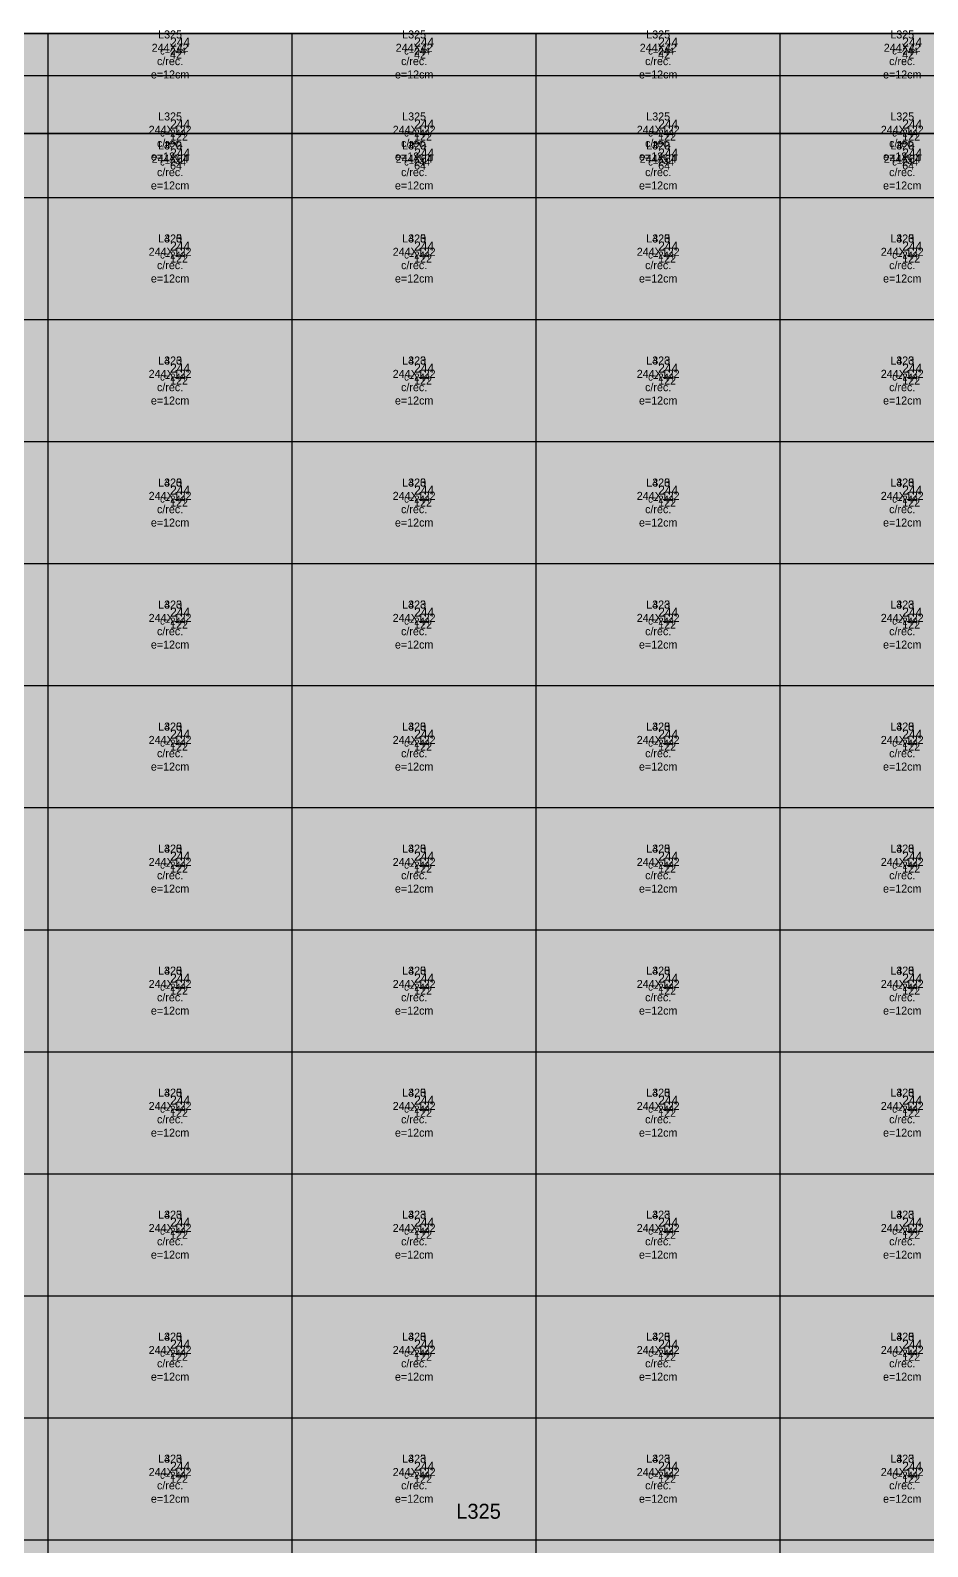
# Model space of a CAD drawing. Extents: x -13000 to 6245, y -61 to 2973.
# Drawn here: x 2666 to 3563, y 1457 to 2973 of the extents above; entities that cross this region are included whole.
import ezdxf

# ---------------------------------------------------------------- set-up
doc = ezdxf.new("R2010")
doc.units = 0
for name, color, linetype in [('3', 3, 'Continuous'), ('4', 4, 'Continuous'), ('AUX00', 7, 'Continuous'), ('Hachura', 251, 'Continuous'), ('Painéis', 200, 'Continuous')]:
    doc.layers.add(name, color=color, linetype=linetype)

msp = doc.modelspace()

# ---------------------------------------------------------------- hatches: boundary and pattern name
at = {"layer": 'Hachura'}
h = msp.add_hatch(color=7, dxfattribs=at)
h.dxf.hatch_style = 1
h.paths.add_polyline_path([(0, 0), (6184.2, 0), (6184.2, 2970), (0, 2970)])
h = msp.add_hatch(color=7, dxfattribs=at)
h.dxf.hatch_style = 1
h.paths.add_polyline_path([(0, 0), (5984.2, 0), (5984.2, 2870), (0, 2870)])
h = msp.add_hatch(color=7, dxfattribs=at)
h.dxf.hatch_style = 1
h.paths.add_polyline_path([(0, 0), (5984.2, 0), (5984.2, 2870), (0, 2870)])

# ---------------------------------------------------------------- linework, layer by layer
at = {"layer": '3'}
for p, q in [((6184.2, 2970), (0, 2970)), ((5984.2, 2870), (0, 2870)), ((5984.2, 2870), (0, 2870))]:
    msp.add_line(p, q, dxfattribs=at)
at = {"layer": '3', "lineweight": 25}
for points in [[(0, 0), (6184.2, 0), (6184.2, 2970), (0, 2970)], [(0, 0), (5984.2, 0), (5984.2, 2870), (0, 2870)], [(0, 0), (5984.2, 0), (5984.2, 2870), (0, 2870)]]:
    msp.add_lwpolyline(points, close=True, dxfattribs=at)
at = {"layer": '3'}
for points in [[(0, 2970), (6184.2, 2970)], [(2684, 0), (2684, 2970)], [(2928, 0), (2928, 2970)], [(3172, 0), (3172, 2970)], [(3416, 0), (3416, 2970)], [(0, 2928), (6184.2, 2928)], [(0, 2870), (5984.2, 2870)], [(0, 2870), (5984.2, 2870)], [(2684, 0), (2684, 2870)], [(2684, 0), (2684, 2870)], [(2928, 0), (2928, 2870)], [(2928, 0), (2928, 2870)], [(3172, 0), (3172, 2870)], [(3172, 0), (3172, 2870)], [(3416, 0), (3416, 2870)], [(3416, 0), (3416, 2870)], [(0, 2806), (5984.2, 2806)], [(0, 2806), (6184.2, 2806)], [(0, 2806), (5984.2, 2806)], [(0, 2684), (5984.2, 2684)], [(0, 2684), (6184.2, 2684)], [(0, 2684), (5984.2, 2684)], [(0, 2562), (5984.2, 2562)], [(0, 2562), (6184.2, 2562)], [(0, 2562), (5984.2, 2562)], [(0, 2440), (5984.2, 2440)], [(0, 2440), (6184.2, 2440)], [(0, 2440), (5984.2, 2440)], [(0, 2318), (5984.2, 2318)], [(0, 2318), (6184.2, 2318)], [(0, 2318), (5984.2, 2318)], [(0, 2196), (5984.2, 2196)], [(0, 2196), (6184.2, 2196)], [(0, 2196), (5984.2, 2196)], [(0, 2074), (5984.2, 2074)], [(0, 2074), (6184.2, 2074)], [(0, 2074), (5984.2, 2074)], [(0, 1952), (5984.2, 1952)], [(0, 1952), (6184.2, 1952)], [(0, 1952), (5984.2, 1952)], [(0, 1830), (5984.2, 1830)], [(0, 1830), (6184.2, 1830)], [(0, 1830), (5984.2, 1830)], [(0, 1708), (5984.2, 1708)], [(0, 1708), (6184.2, 1708)], [(0, 1708), (5984.2, 1708)], [(0, 1586), (5984.2, 1586)], [(0, 1586), (6184.2, 1586)], [(0, 1586), (5984.2, 1586)], [(0, 1464), (5984.2, 1464)], [(0, 1464), (6184.2, 1464)], [(0, 1464), (5984.2, 1464)]]:
    msp.add_lwpolyline(points, dxfattribs=at)
at = {"layer": 'Painéis', "lineweight": 18}
for p, q in [((0, 2970), (6184.2, 2970)), ((2684, 0), (2684, 2970)), ((2928, 0), (2928, 2970)), ((3172, 0), (3172, 2970)), ((3416, 0), (3416, 2970)), ((0, 2928), (6184.2, 2928)), ((0, 2870), (5984.2, 2870)), ((0, 2870), (5984.2, 2870)), ((2684, 0), (2684, 2870)), ((2684, 0), (2684, 2870)), ((2928, 0), (2928, 2870)), ((2928, 0), (2928, 2870)), ((3172, 0), (3172, 2870)), ((3172, 0), (3172, 2870)), ((3416, 0), (3416, 2870)), ((3416, 0), (3416, 2870)), ((0, 2806), (5984.2, 2806)), ((0, 2806), (6184.2, 2806)), ((0, 2806), (5984.2, 2806)), ((0, 2684), (5984.2, 2684)), ((0, 2684), (6184.2, 2684)), ((0, 2684), (5984.2, 2684)), ((0, 2562), (5984.2, 2562)), ((0, 2562), (6184.2, 2562)), ((0, 2562), (5984.2, 2562)), ((0, 2440), (5984.2, 2440)), ((0, 2440), (6184.2, 2440)), ((0, 2440), (5984.2, 2440)), ((0, 2318), (5984.2, 2318)), ((0, 2318), (6184.2, 2318)), ((0, 2318), (5984.2, 2318)), ((0, 2196), (5984.2, 2196)), ((0, 2196), (6184.2, 2196)), ((0, 2196), (5984.2, 2196)), ((0, 2074), (5984.2, 2074)), ((0, 2074), (6184.2, 2074)), ((0, 2074), (5984.2, 2074)), ((0, 1952), (5984.2, 1952)), ((0, 1952), (6184.2, 1952)), ((0, 1952), (5984.2, 1952)), ((0, 1830), (5984.2, 1830)), ((0, 1830), (6184.2, 1830)), ((0, 1830), (5984.2, 1830)), ((0, 1708), (5984.2, 1708)), ((0, 1708), (6184.2, 1708)), ((0, 1708), (5984.2, 1708)), ((0, 1586), (5984.2, 1586)), ((0, 1586), (6184.2, 1586)), ((0, 1586), (5984.2, 1586)), ((0, 1464), (5984.2, 1464)), ((0, 1464), (6184.2, 1464)), ((0, 1464), (5984.2, 1464))]:
    msp.add_line(p, q, dxfattribs=at)

# ---------------------------------------------------------------- texts
at = {"layer": '3'}
for p in [(2796, 2949), (3040, 2949), (3284, 2949), (3528, 2949), (2796, 2867), (3040, 2867), (3284, 2867), (3528, 2867), (2796, 2838), (2796, 2838), (3040, 2838), (3040, 2838), (3284, 2838), (3284, 2838), (3528, 2838), (3528, 2838), (2796, 2745), (2796, 2745), (2796, 2745), (3040, 2745), (3040, 2745), (3040, 2745), (3284, 2745), (3284, 2745), (3284, 2745), (3528, 2745), (3528, 2745), (3528, 2745), (2796, 2623), (2796, 2623), (2796, 2623), (3040, 2623), (3040, 2623), (3040, 2623), (3284, 2623), (3284, 2623), (3284, 2623), (3528, 2623), (3528, 2623), (3528, 2623), (2796, 2501), (2796, 2501), (2796, 2501), (3040, 2501), (3040, 2501), (3040, 2501), (3284, 2501), (3284, 2501), (3284, 2501), (3528, 2501), (3528, 2501), (3528, 2501), (2796, 2379), (2796, 2379), (2796, 2379), (3040, 2379), (3040, 2379), (3040, 2379), (3284, 2379), (3284, 2379), (3284, 2379), (3528, 2379), (3528, 2379), (3528, 2379), (2796, 2257), (2796, 2257), (2796, 2257), (3040, 2257), (3040, 2257), (3040, 2257), (3284, 2257), (3284, 2257), (3284, 2257), (3528, 2257), (3528, 2257), (3528, 2257), (2796, 2135), (2796, 2135), (2796, 2135), (3040, 2135), (3040, 2135), (3040, 2135), (3284, 2135), (3284, 2135), (3284, 2135), (3528, 2135), (3528, 2135), (3528, 2135), (2796, 2013), (2796, 2013), (2796, 2013), (3040, 2013), (3040, 2013), (3040, 2013), (3284, 2013), (3284, 2013), (3284, 2013), (3528, 2013), (3528, 2013), (3528, 2013), (2796, 1891), (2796, 1891), (2796, 1891), (3040, 1891), (3040, 1891), (3040, 1891), (3284, 1891), (3284, 1891), (3284, 1891), (3528, 1891), (3528, 1891), (3528, 1891), (2796, 1769), (2796, 1769), (2796, 1769), (3040, 1769), (3040, 1769), (3040, 1769), (3284, 1769), (3284, 1769), (3284, 1769), (3528, 1769), (3528, 1769), (3528, 1769), (2796, 1647), (2796, 1647), (2796, 1647), (3040, 1647), (3040, 1647), (3040, 1647), (3284, 1647), (3284, 1647), (3284, 1647), (3528, 1647), (3528, 1647), (3528, 1647), (2796, 1525), (2796, 1525), (2796, 1525), (3040, 1525), (3040, 1525), (3040, 1525), (3284, 1525), (3284, 1525), (3284, 1525), (3528, 1525), (3528, 1525), (3528, 1525)]:
    msp.add_text('c=244', height=7, dxfattribs=at).set_placement(p)
at = {"layer": '4'}
for s, height, p in [('244', 9, (2806, 2957)), ('244', 9, (3050, 2957)), ('244', 9, (3294, 2957)), ('244', 9, (3538, 2957)), ('42', 8, (2806, 2945)), ('42', 8, (3050, 2945)), ('42', 8, (3294, 2945)), ('42', 8, (3538, 2945)), ('244', 9, (2806, 2875)), ('244', 9, (3050, 2875)), ('244', 9, (3294, 2875)), ('244', 9, (3538, 2875)), ('122', 8, (2806, 2863)), ('122', 8, (3050, 2863)), ('122', 8, (3294, 2863)), ('122', 8, (3538, 2863)), ('244', 9, (2806, 2846)), ('244', 9, (2806, 2846)), ('244', 9, (3050, 2846)), ('244', 9, (3050, 2846)), ('244', 9, (3294, 2846)), ('244', 9, (3294, 2846)), ('244', 9, (3538, 2846)), ('244', 9, (3538, 2846)), ('64', 8, (2806, 2834)), ('64', 8, (2806, 2834)), ('64', 8, (3050, 2834)), ('64', 8, (3050, 2834)), ('64', 8, (3294, 2834)), ('64', 8, (3294, 2834)), ('64', 8, (3538, 2834)), ('64', 8, (3538, 2834)), ('244', 9, (2806, 2753)), ('244', 9, (2806, 2753)), ('244', 9, (2806, 2753)), ('244', 9, (3050, 2753)), ('244', 9, (3050, 2753)), ('244', 9, (3050, 2753)), ('244', 9, (3294, 2753)), ('244', 9, (3294, 2753)), ('244', 9, (3294, 2753)), ('244', 9, (3538, 2753)), ('244', 9, (3538, 2753)), ('244', 9, (3538, 2753)), ('122', 8, (2806, 2741)), ('122', 8, (2806, 2741)), ('122', 8, (2806, 2741)), ('122', 8, (3050, 2741)), ('122', 8, (3050, 2741)), ('122', 8, (3050, 2741)), ('122', 8, (3294, 2741)), ('122', 8, (3294, 2741)), ('122', 8, (3294, 2741)), ('122', 8, (3538, 2741)), ('122', 8, (3538, 2741)), ('122', 8, (3538, 2741)), ('244', 9, (2806, 2631)), ('244', 9, (2806, 2631)), ('244', 9, (2806, 2631)), ('244', 9, (3050, 2631)), ('244', 9, (3050, 2631)), ('244', 9, (3050, 2631)), ('244', 9, (3294, 2631)), ('244', 9, (3294, 2631)), ('244', 9, (3294, 2631)), ('244', 9, (3538, 2631)), ('244', 9, (3538, 2631)), ('244', 9, (3538, 2631)), ('122', 8, (2806, 2619)), ('122', 8, (2806, 2619)), ('122', 8, (2806, 2619)), ('122', 8, (3050, 2619)), ('122', 8, (3050, 2619)), ('122', 8, (3050, 2619)), ('122', 8, (3294, 2619)), ('122', 8, (3294, 2619)), ('122', 8, (3294, 2619)), ('122', 8, (3538, 2619)), ('122', 8, (3538, 2619)), ('122', 8, (3538, 2619)), ('244', 9, (2806, 2509)), ('244', 9, (2806, 2509)), ('244', 9, (2806, 2509)), ('244', 9, (3050, 2509)), ('244', 9, (3050, 2509)), ('244', 9, (3050, 2509)), ('244', 9, (3294, 2509)), ('244', 9, (3294, 2509)), ('244', 9, (3294, 2509)), ('244', 9, (3538, 2509)), ('244', 9, (3538, 2509)), ('244', 9, (3538, 2509)), ('122', 8, (2806, 2497)), ('122', 8, (2806, 2497)), ('122', 8, (2806, 2497)), ('122', 8, (3050, 2497)), ('122', 8, (3050, 2497)), ('122', 8, (3050, 2497)), ('122', 8, (3294, 2497)), ('122', 8, (3294, 2497)), ('122', 8, (3294, 2497)), ('122', 8, (3538, 2497)), ('122', 8, (3538, 2497)), ('122', 8, (3538, 2497)), ('244', 9, (2806, 2387)), ('244', 9, (2806, 2387)), ('244', 9, (2806, 2387)), ('244', 9, (3050, 2387)), ('244', 9, (3050, 2387)), ('244', 9, (3050, 2387)), ('244', 9, (3294, 2387)), ('244', 9, (3294, 2387)), ('244', 9, (3294, 2387)), ('244', 9, (3538, 2387)), ('244', 9, (3538, 2387)), ('244', 9, (3538, 2387)), ('122', 8, (2806, 2375)), ('122', 8, (2806, 2375)), ('122', 8, (2806, 2375)), ('122', 8, (3050, 2375)), ('122', 8, (3050, 2375)), ('122', 8, (3050, 2375)), ('122', 8, (3294, 2375)), ('122', 8, (3294, 2375)), ('122', 8, (3294, 2375)), ('122', 8, (3538, 2375)), ('122', 8, (3538, 2375)), ('122', 8, (3538, 2375)), ('244', 9, (2806, 2265)), ('244', 9, (2806, 2265)), ('244', 9, (2806, 2265)), ('244', 9, (3050, 2265)), ('244', 9, (3050, 2265)), ('244', 9, (3050, 2265)), ('244', 9, (3294, 2265)), ('244', 9, (3294, 2265)), ('244', 9, (3294, 2265)), ('244', 9, (3538, 2265)), ('244', 9, (3538, 2265)), ('244', 9, (3538, 2265)), ('122', 8, (2806, 2253)), ('122', 8, (2806, 2253)), ('122', 8, (2806, 2253)), ('122', 8, (3050, 2253)), ('122', 8, (3050, 2253)), ('122', 8, (3050, 2253)), ('122', 8, (3294, 2253)), ('122', 8, (3294, 2253)), ('122', 8, (3294, 2253)), ('122', 8, (3538, 2253)), ('122', 8, (3538, 2253)), ('122', 8, (3538, 2253)), ('244', 9, (2806, 2143)), ('244', 9, (2806, 2143)), ('244', 9, (2806, 2143)), ('122', 8, (2806, 2131)), ('122', 8, (2806, 2131)), ('122', 8, (2806, 2131)), ('244', 9, (3050, 2143)), ('244', 9, (3050, 2143)), ('244', 9, (3050, 2143)), ('122', 8, (3050, 2131)), ('122', 8, (3050, 2131)), ('122', 8, (3050, 2131)), ('244', 9, (3294, 2143)), ('244', 9, (3294, 2143)), ('244', 9, (3294, 2143)), ('122', 8, (3294, 2131)), ('122', 8, (3294, 2131)), ('122', 8, (3294, 2131)), ('244', 9, (3538, 2143)), ('244', 9, (3538, 2143)), ('244', 9, (3538, 2143)), ('122', 8, (3538, 2131)), ('122', 8, (3538, 2131)), ('122', 8, (3538, 2131)), ('244', 9, (2806, 2021)), ('244', 9, (2806, 2021)), ('244', 9, (2806, 2021)), ('122', 8, (2806, 2009)), ('122', 8, (2806, 2009)), ('122', 8, (2806, 2009)), ('244', 9, (3050, 2021)), ('244', 9, (3050, 2021)), ('244', 9, (3050, 2021)), ('122', 8, (3050, 2009)), ('122', 8, (3050, 2009)), ('122', 8, (3050, 2009)), ('244', 9, (3294, 2021)), ('244', 9, (3294, 2021)), ('244', 9, (3294, 2021)), ('122', 8, (3294, 2009)), ('122', 8, (3294, 2009)), ('122', 8, (3294, 2009)), ('244', 9, (3538, 2021)), ('244', 9, (3538, 2021)), ('244', 9, (3538, 2021)), ('122', 8, (3538, 2009)), ('122', 8, (3538, 2009)), ('122', 8, (3538, 2009)), ('244', 9, (2806, 1899)), ('244', 9, (2806, 1899)), ('244', 9, (2806, 1899)), ('122', 8, (2806, 1887)), ('122', 8, (2806, 1887)), ('122', 8, (2806, 1887)), ('244', 9, (3050, 1899)), ('244', 9, (3050, 1899)), ('244', 9, (3050, 1899)), ('122', 8, (3050, 1887)), ('122', 8, (3050, 1887)), ('122', 8, (3050, 1887)), ('244', 9, (3294, 1899)), ('244', 9, (3294, 1899)), ('244', 9, (3294, 1899)), ('122', 8, (3294, 1887)), ('122', 8, (3294, 1887)), ('122', 8, (3294, 1887)), ('244', 9, (3538, 1899)), ('244', 9, (3538, 1899)), ('244', 9, (3538, 1899)), ('122', 8, (3538, 1887)), ('122', 8, (3538, 1887)), ('122', 8, (3538, 1887)), ('244', 9, (2806, 1777)), ('244', 9, (2806, 1777)), ('244', 9, (2806, 1777)), ('244', 9, (3050, 1777)), ('244', 9, (3050, 1777)), ('244', 9, (3050, 1777)), ('244', 9, (3294, 1777)), ('244', 9, (3294, 1777)), ('244', 9, (3294, 1777)), ('244', 9, (3538, 1777)), ('244', 9, (3538, 1777)), ('244', 9, (3538, 1777)), ('122', 8, (2806, 1765)), ('122', 8, (2806, 1765)), ('122', 8, (2806, 1765)), ('122', 8, (3050, 1765)), ('122', 8, (3050, 1765)), ('122', 8, (3050, 1765)), ('122', 8, (3294, 1765)), ('122', 8, (3294, 1765)), ('122', 8, (3294, 1765)), ('122', 8, (3538, 1765)), ('122', 8, (3538, 1765)), ('122', 8, (3538, 1765)), ('244', 9, (2806, 1655)), ('244', 9, (2806, 1655)), ('244', 9, (2806, 1655)), ('244', 9, (3050, 1655)), ('244', 9, (3050, 1655)), ('244', 9, (3050, 1655)), ('244', 9, (3294, 1655)), ('244', 9, (3294, 1655)), ('244', 9, (3294, 1655)), ('244', 9, (3538, 1655)), ('244', 9, (3538, 1655)), ('244', 9, (3538, 1655)), ('122', 8, (2806, 1643)), ('122', 8, (2806, 1643)), ('122', 8, (2806, 1643)), ('122', 8, (3050, 1643)), ('122', 8, (3050, 1643)), ('122', 8, (3050, 1643)), ('122', 8, (3294, 1643)), ('122', 8, (3294, 1643)), ('122', 8, (3294, 1643)), ('122', 8, (3538, 1643)), ('122', 8, (3538, 1643)), ('122', 8, (3538, 1643)), ('244', 9, (2806, 1533)), ('244', 9, (2806, 1533)), ('244', 9, (2806, 1533)), ('244', 9, (3050, 1533)), ('244', 9, (3050, 1533)), ('244', 9, (3050, 1533)), ('244', 9, (3294, 1533)), ('244', 9, (3294, 1533)), ('244', 9, (3294, 1533)), ('244', 9, (3538, 1533)), ('244', 9, (3538, 1533)), ('244', 9, (3538, 1533)), ('122', 8, (2806, 1521)), ('122', 8, (2806, 1521)), ('122', 8, (2806, 1521)), ('122', 8, (3050, 1521)), ('122', 8, (3050, 1521)), ('122', 8, (3050, 1521)), ('122', 8, (3294, 1521)), ('122', 8, (3294, 1521)), ('122', 8, (3294, 1521)), ('122', 8, (3538, 1521)), ('122', 8, (3538, 1521)), ('122', 8, (3538, 1521)), ('L325', 15, (3092.1, 1485))]:
    msp.add_text(s, height=height, dxfattribs=at).set_placement(p)
at = {"layer": 'AUX00', "char_height": 8, "attachment_point": 5}
for s, insert in [('\\pxqc;L325^J244X42^Jc/rec.^Je=12cm', (2806, 2949)), ('\\pxqc;L325^J244X42^Jc/rec.^Je=12cm', (3050, 2949)), ('\\pxqc;L325^J244X42^Jc/rec.^Je=12cm', (3294, 2949)), ('\\pxqc;L325^J244X42^Jc/rec.^Je=12cm', (3538, 2949)), ('\\pxqc;L325^J244X122^Jc/rec.^Je=12cm', (2806, 2867)), ('\\pxqc;L325^J244X122^Jc/rec.^Je=12cm', (3050, 2867)), ('\\pxqc;L325^J244X122^Jc/rec.^Je=12cm', (3294, 2867)), ('\\pxqc;L325^J244X122^Jc/rec.^Je=12cm', (3538, 2867)), ('\\pxqc;L323^J244X64^Jc/rec.^Je=12cm', (2806, 2838)), ('\\pxqc;L420^J244X64^Jc/rec.^Je=12cm', (2806, 2838)), ('\\pxqc;L323^J244X64^Jc/rec.^Je=12cm', (3050, 2838)), ('\\pxqc;L420^J244X64^Jc/rec.^Je=12cm', (3050, 2838)), ('\\pxqc;L323^J244X64^Jc/rec.^Je=12cm', (3294, 2838)), ('\\pxqc;L420^J244X64^Jc/rec.^Je=12cm', (3294, 2838)), ('\\pxqc;L323^J244X64^Jc/rec.^Je=12cm', (3538, 2838)), ('\\pxqc;L420^J244X64^Jc/rec.^Je=12cm', (3538, 2838)), ('\\pxqc;L323^J244X122^Jc/rec.^Je=12cm', (2806, 2745)), ('\\pxqc;L325^J244X122^Jc/rec.^Je=12cm', (2806, 2745)), ('\\pxqc;L420^J244X122^Jc/rec.^Je=12cm', (2806, 2745)), ('\\pxqc;L323^J244X122^Jc/rec.^Je=12cm', (3050, 2745)), ('\\pxqc;L325^J244X122^Jc/rec.^Je=12cm', (3050, 2745)), ('\\pxqc;L420^J244X122^Jc/rec.^Je=12cm', (3050, 2745)), ('\\pxqc;L323^J244X122^Jc/rec.^Je=12cm', (3294, 2745)), ('\\pxqc;L325^J244X122^Jc/rec.^Je=12cm', (3294, 2745)), ('\\pxqc;L420^J244X122^Jc/rec.^Je=12cm', (3294, 2745)), ('\\pxqc;L323^J244X122^Jc/rec.^Je=12cm', (3538, 2745)), ('\\pxqc;L325^J244X122^Jc/rec.^Je=12cm', (3538, 2745)), ('\\pxqc;L420^J244X122^Jc/rec.^Je=12cm', (3538, 2745)), ('\\pxqc;L323^J244X122^Jc/rec.^Je=12cm', (2806, 2623)), ('\\pxqc;L325^J244X122^Jc/rec.^Je=12cm', (2806, 2623)), ('\\pxqc;L420^J244X122^Jc/rec.^Je=12cm', (2806, 2623)), ('\\pxqc;L323^J244X122^Jc/rec.^Je=12cm', (3050, 2623)), ('\\pxqc;L325^J244X122^Jc/rec.^Je=12cm', (3050, 2623)), ('\\pxqc;L420^J244X122^Jc/rec.^Je=12cm', (3050, 2623)), ('\\pxqc;L323^J244X122^Jc/rec.^Je=12cm', (3294, 2623)), ('\\pxqc;L325^J244X122^Jc/rec.^Je=12cm', (3294, 2623)), ('\\pxqc;L420^J244X122^Jc/rec.^Je=12cm', (3294, 2623)), ('\\pxqc;L323^J244X122^Jc/rec.^Je=12cm', (3538, 2623)), ('\\pxqc;L325^J244X122^Jc/rec.^Je=12cm', (3538, 2623)), ('\\pxqc;L420^J244X122^Jc/rec.^Je=12cm', (3538, 2623)), ('\\pxqc;L323^J244X122^Jc/rec.^Je=12cm', (2806, 2501)), ('\\pxqc;L325^J244X122^Jc/rec.^Je=12cm', (2806, 2501)), ('\\pxqc;L420^J244X122^Jc/rec.^Je=12cm', (2806, 2501)), ('\\pxqc;L323^J244X122^Jc/rec.^Je=12cm', (3050, 2501)), ('\\pxqc;L325^J244X122^Jc/rec.^Je=12cm', (3050, 2501)), ('\\pxqc;L420^J244X122^Jc/rec.^Je=12cm', (3050, 2501)), ('\\pxqc;L323^J244X122^Jc/rec.^Je=12cm', (3294, 2501)), ('\\pxqc;L325^J244X122^Jc/rec.^Je=12cm', (3294, 2501)), ('\\pxqc;L420^J244X122^Jc/rec.^Je=12cm', (3294, 2501)), ('\\pxqc;L323^J244X122^Jc/rec.^Je=12cm', (3538, 2501)), ('\\pxqc;L325^J244X122^Jc/rec.^Je=12cm', (3538, 2501)), ('\\pxqc;L420^J244X122^Jc/rec.^Je=12cm', (3538, 2501)), ('\\pxqc;L323^J244X122^Jc/rec.^Je=12cm', (2806, 2379)), ('\\pxqc;L325^J244X122^Jc/rec.^Je=12cm', (2806, 2379)), ('\\pxqc;L420^J244X122^Jc/rec.^Je=12cm', (2806, 2379)), ('\\pxqc;L323^J244X122^Jc/rec.^Je=12cm', (3050, 2379)), ('\\pxqc;L325^J244X122^Jc/rec.^Je=12cm', (3050, 2379)), ('\\pxqc;L420^J244X122^Jc/rec.^Je=12cm', (3050, 2379)), ('\\pxqc;L323^J244X122^Jc/rec.^Je=12cm', (3294, 2379)), ('\\pxqc;L325^J244X122^Jc/rec.^Je=12cm', (3294, 2379)), ('\\pxqc;L420^J244X122^Jc/rec.^Je=12cm', (3294, 2379)), ('\\pxqc;L323^J244X122^Jc/rec.^Je=12cm', (3538, 2379)), ('\\pxqc;L325^J244X122^Jc/rec.^Je=12cm', (3538, 2379)), ('\\pxqc;L420^J244X122^Jc/rec.^Je=12cm', (3538, 2379)), ('\\pxqc;L323^J244X122^Jc/rec.^Je=12cm', (2806, 2257)), ('\\pxqc;L325^J244X122^Jc/rec.^Je=12cm', (2806, 2257)), ('\\pxqc;L420^J244X122^Jc/rec.^Je=12cm', (2806, 2257)), ('\\pxqc;L323^J244X122^Jc/rec.^Je=12cm', (3050, 2257)), ('\\pxqc;L325^J244X122^Jc/rec.^Je=12cm', (3050, 2257)), ('\\pxqc;L420^J244X122^Jc/rec.^Je=12cm', (3050, 2257)), ('\\pxqc;L323^J244X122^Jc/rec.^Je=12cm', (3294, 2257)), ('\\pxqc;L325^J244X122^Jc/rec.^Je=12cm', (3294, 2257)), ('\\pxqc;L420^J244X122^Jc/rec.^Je=12cm', (3294, 2257)), ('\\pxqc;L323^J244X122^Jc/rec.^Je=12cm', (3538, 2257)), ('\\pxqc;L325^J244X122^Jc/rec.^Je=12cm', (3538, 2257)), ('\\pxqc;L420^J244X122^Jc/rec.^Je=12cm', (3538, 2257)), ('\\pxqc;L323^J244X122^Jc/rec.^Je=12cm', (2806, 2135)), ('\\pxqc;L325^J244X122^Jc/rec.^Je=12cm', (2806, 2135)), ('\\pxqc;L420^J244X122^Jc/rec.^Je=12cm', (2806, 2135)), ('\\pxqc;L323^J244X122^Jc/rec.^Je=12cm', (3050, 2135)), ('\\pxqc;L325^J244X122^Jc/rec.^Je=12cm', (3050, 2135)), ('\\pxqc;L420^J244X122^Jc/rec.^Je=12cm', (3050, 2135)), ('\\pxqc;L323^J244X122^Jc/rec.^Je=12cm', (3294, 2135)), ('\\pxqc;L325^J244X122^Jc/rec.^Je=12cm', (3294, 2135)), ('\\pxqc;L420^J244X122^Jc/rec.^Je=12cm', (3294, 2135)), ('\\pxqc;L323^J244X122^Jc/rec.^Je=12cm', (3538, 2135)), ('\\pxqc;L325^J244X122^Jc/rec.^Je=12cm', (3538, 2135)), ('\\pxqc;L420^J244X122^Jc/rec.^Je=12cm', (3538, 2135)), ('\\pxqc;L323^J244X122^Jc/rec.^Je=12cm', (2806, 2013)), ('\\pxqc;L325^J244X122^Jc/rec.^Je=12cm', (2806, 2013)), ('\\pxqc;L420^J244X122^Jc/rec.^Je=12cm', (2806, 2013)), ('\\pxqc;L323^J244X122^Jc/rec.^Je=12cm', (3050, 2013)), ('\\pxqc;L325^J244X122^Jc/rec.^Je=12cm', (3050, 2013)), ('\\pxqc;L420^J244X122^Jc/rec.^Je=12cm', (3050, 2013)), ('\\pxqc;L323^J244X122^Jc/rec.^Je=12cm', (3294, 2013)), ('\\pxqc;L325^J244X122^Jc/rec.^Je=12cm', (3294, 2013)), ('\\pxqc;L420^J244X122^Jc/rec.^Je=12cm', (3294, 2013)), ('\\pxqc;L323^J244X122^Jc/rec.^Je=12cm', (3538, 2013)), ('\\pxqc;L325^J244X122^Jc/rec.^Je=12cm', (3538, 2013)), ('\\pxqc;L420^J244X122^Jc/rec.^Je=12cm', (3538, 2013)), ('\\pxqc;L323^J244X122^Jc/rec.^Je=12cm', (2806, 1891)), ('\\pxqc;L325^J244X122^Jc/rec.^Je=12cm', (2806, 1891)), ('\\pxqc;L420^J244X122^Jc/rec.^Je=12cm', (2806, 1891)), ('\\pxqc;L323^J244X122^Jc/rec.^Je=12cm', (3050, 1891)), ('\\pxqc;L325^J244X122^Jc/rec.^Je=12cm', (3050, 1891)), ('\\pxqc;L420^J244X122^Jc/rec.^Je=12cm', (3050, 1891)), ('\\pxqc;L323^J244X122^Jc/rec.^Je=12cm', (3294, 1891)), ('\\pxqc;L325^J244X122^Jc/rec.^Je=12cm', (3294, 1891)), ('\\pxqc;L420^J244X122^Jc/rec.^Je=12cm', (3294, 1891)), ('\\pxqc;L323^J244X122^Jc/rec.^Je=12cm', (3538, 1891)), ('\\pxqc;L325^J244X122^Jc/rec.^Je=12cm', (3538, 1891)), ('\\pxqc;L420^J244X122^Jc/rec.^Je=12cm', (3538, 1891)), ('\\pxqc;L323^J244X122^Jc/rec.^Je=12cm', (2806, 1769)), ('\\pxqc;L325^J244X122^Jc/rec.^Je=12cm', (2806, 1769)), ('\\pxqc;L420^J244X122^Jc/rec.^Je=12cm', (2806, 1769)), ('\\pxqc;L323^J244X122^Jc/rec.^Je=12cm', (3050, 1769)), ('\\pxqc;L325^J244X122^Jc/rec.^Je=12cm', (3050, 1769)), ('\\pxqc;L420^J244X122^Jc/rec.^Je=12cm', (3050, 1769)), ('\\pxqc;L323^J244X122^Jc/rec.^Je=12cm', (3294, 1769)), ('\\pxqc;L325^J244X122^Jc/rec.^Je=12cm', (3294, 1769)), ('\\pxqc;L420^J244X122^Jc/rec.^Je=12cm', (3294, 1769)), ('\\pxqc;L323^J244X122^Jc/rec.^Je=12cm', (3538, 1769)), ('\\pxqc;L325^J244X122^Jc/rec.^Je=12cm', (3538, 1769)), ('\\pxqc;L420^J244X122^Jc/rec.^Je=12cm', (3538, 1769)), ('\\pxqc;L323^J244X122^Jc/rec.^Je=12cm', (2806, 1647)), ('\\pxqc;L325^J244X122^Jc/rec.^Je=12cm', (2806, 1647)), ('\\pxqc;L420^J244X122^Jc/rec.^Je=12cm', (2806, 1647)), ('\\pxqc;L323^J244X122^Jc/rec.^Je=12cm', (3050, 1647)), ('\\pxqc;L325^J244X122^Jc/rec.^Je=12cm', (3050, 1647)), ('\\pxqc;L420^J244X122^Jc/rec.^Je=12cm', (3050, 1647)), ('\\pxqc;L323^J244X122^Jc/rec.^Je=12cm', (3294, 1647)), ('\\pxqc;L325^J244X122^Jc/rec.^Je=12cm', (3294, 1647)), ('\\pxqc;L420^J244X122^Jc/rec.^Je=12cm', (3294, 1647)), ('\\pxqc;L323^J244X122^Jc/rec.^Je=12cm', (3538, 1647)), ('\\pxqc;L325^J244X122^Jc/rec.^Je=12cm', (3538, 1647)), ('\\pxqc;L420^J244X122^Jc/rec.^Je=12cm', (3538, 1647)), ('\\pxqc;L323^J244X122^Jc/rec.^Je=12cm', (2806, 1525)), ('\\pxqc;L325^J244X122^Jc/rec.^Je=12cm', (2806, 1525)), ('\\pxqc;L420^J244X122^Jc/rec.^Je=12cm', (2806, 1525)), ('\\pxqc;L323^J244X122^Jc/rec.^Je=12cm', (3050, 1525)), ('\\pxqc;L325^J244X122^Jc/rec.^Je=12cm', (3050, 1525)), ('\\pxqc;L420^J244X122^Jc/rec.^Je=12cm', (3050, 1525)), ('\\pxqc;L323^J244X122^Jc/rec.^Je=12cm', (3294, 1525)), ('\\pxqc;L325^J244X122^Jc/rec.^Je=12cm', (3294, 1525)), ('\\pxqc;L420^J244X122^Jc/rec.^Je=12cm', (3294, 1525)), ('\\pxqc;L323^J244X122^Jc/rec.^Je=12cm', (3538, 1525)), ('\\pxqc;L325^J244X122^Jc/rec.^Je=12cm', (3538, 1525)), ('\\pxqc;L420^J244X122^Jc/rec.^Je=12cm', (3538, 1525))]:
    msp.add_mtext(s, dxfattribs=dict(at, insert=insert))

doc.saveas('drawing.dxf')
